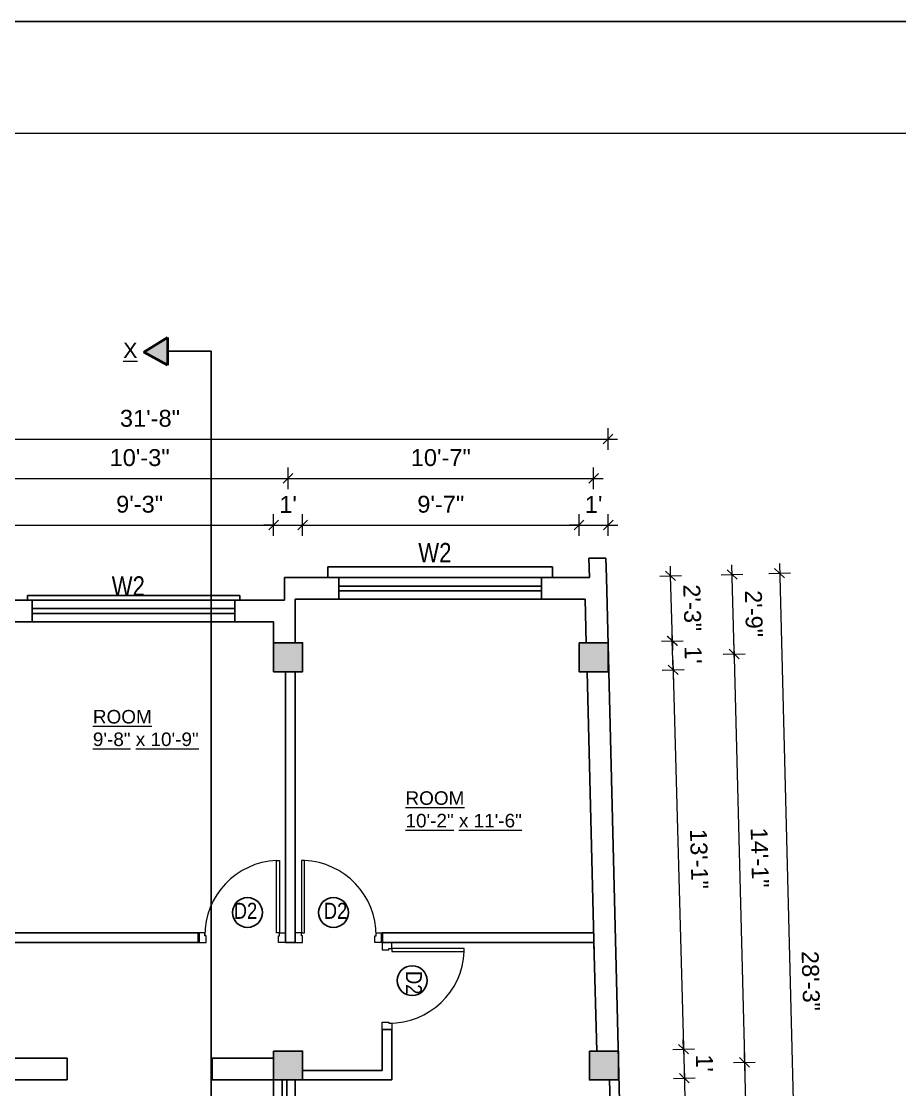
# Model space of a CAD drawing. Header units: inches. Extents: x 24614 to 27792, y -6849 to -4602.
# Drawn here: x 24961.5 to 25325.4, y -5044.3 to -4601.5 of the extents above; entities that cross this region are included whole.
import ezdxf

# ---------------------------------------------------------------- set-up
doc = ezdxf.new("R2010")
doc.units = ezdxf.units.IN
doc.header["$LTSCALE"] = 0.5
doc.header["$MEASUREMENT"] = 0
doc.header["$PDMODE"] = 66
for name, color, linetype, lineweight in [('A_Title Text', 105, 'Continuous', 60), ('door', 202, 'Continuous', 5), ('ELE1', 3, 'Continuous', 9), ('TEXT', 220, 'Continuous', 9), ('Toilet', 7, 'Continuous', 25), ('wall', 20, 'Continuous', 40)]:
    doc.layers.add(name, color=color, linetype=linetype, lineweight=lineweight)
doc.styles.add('arial', font='arial.ttf')
doc.styles.add('ordinary', font='ARIALN.TTF')
doc.styles.get("Standard").update_dxf_attribs({"font": 'arial.ttf'})
doc.dimstyles.new('Sudeep', dxfattribs={"dimtxt": 6, "dimasz": 4, "dimexe": 4.5, "dimexo": 4.5, "dimgap": 5, "dimtad": 1, "dimdec": 0, "dimlunit": 4, "dimtxsty": 'arial', "dimblk": 'OBLIQUE', "dimcen": 250, "dimdle": 4, "dimclrd": 86, "dimclre": 5, "dimclrt": 1, "dimadec": 0, "dimazin": 0, "dimtfac": 1, "dimtdec": 0, "dimtix": 1, "dimtmove": 1, "dimatfit": 3, "dimldrblk": 'OBLIQUE', "dimfxl": 4.5, "dimfxlon": 1, "dimfrac": 2, "dimlwd": 15, "dimlwe": 13, "dimarcsym": 0})

# ---------------------------------------------------------------- blocks, each defined once
blk = doc.blocks.new('_Oblique')
at = {"color": 0, "linetype": 'ByBlock', "lineweight": -2}
blk.add_line((-0.5, -0.5), (0.5, 0.5), dxfattribs=at)
blk = doc.blocks.new('*D1223')
at = {"layer": 'A_Title Text', "color": 5, "lineweight": 13, "transparency": 16777216}
for p, q in [((25066, -4814.79), (25066, -4805.79)), ((25078, -4814.79), (25078, -4805.79))]:
    blk.add_line(p, q, dxfattribs=at)
at = {"layer": 'A_Title Text', "color": 86, "lineweight": 15, "transparency": 16777216}
for p, q in [((25066, -4810.29), (25062, -4810.29)), ((25066, -4810.29), (25078, -4810.29)), ((25078, -4810.29), (25082, -4810.29))]:
    blk.add_line(p, q, dxfattribs=at)
at = {"layer": 'Defpoints', "color": 0, "transparency": 16777216}
for p in [(25078, -4810.29), (25066, -4859.09), (25078, -4859.09)]:
    blk.add_point(p, dxfattribs=at)
at = {"layer": 'A_Title Text', "color": 86, "lineweight": 15, "transparency": 16777216, "xscale": 4, "yscale": 4, "zscale": 4}
blk.add_blockref('_Oblique', (25066, -4810.29), dxfattribs=at)
at = {"layer": 'A_Title Text', "color": 86, "lineweight": 15, "transparency": 16777216, "xscale": 4, "yscale": 4, "zscale": 4, "rotation": 180}
blk.add_blockref('_Oblique', (25078, -4810.29), dxfattribs=at)
at = {"layer": 'A_Title Text', "color": 1, "transparency": 16777216, "insert": (25072, -4801.78), "char_height": 7, "attachment_point": 5, "style": 'arial'}
blk.add_mtext("1'", dxfattribs=at)
blk = doc.blocks.new('*D1224')
at = {"layer": 'A_Title Text', "color": 5, "lineweight": 13, "transparency": 16777216}
for p, q in [((25078, -4814.79), (25078, -4805.79)), ((25192.56, -4814.79), (25192.56, -4805.79))]:
    blk.add_line(p, q, dxfattribs=at)
at = {"layer": 'A_Title Text', "color": 86, "lineweight": 15, "transparency": 16777216}
blk.add_line((25074, -4810.29), (25196.56, -4810.29), dxfattribs=at)
at = {"layer": 'Defpoints', "color": 0, "transparency": 16777216}
for p in [(25192.56, -4810.29), (25078, -4859.09), (25192.56, -4859.09)]:
    blk.add_point(p, dxfattribs=at)
at = {"layer": 'A_Title Text', "color": 86, "lineweight": 15, "transparency": 16777216, "xscale": 4, "yscale": 4, "zscale": 4, "rotation": 180}
blk.add_blockref('_Oblique', (25078, -4810.29), dxfattribs=at)
at = {"layer": 'A_Title Text', "color": 86, "lineweight": 15, "transparency": 16777216, "xscale": 4, "yscale": 4, "zscale": 4}
blk.add_blockref('_Oblique', (25192.56, -4810.29), dxfattribs=at)
at = {"layer": 'A_Title Text', "color": 1, "transparency": 16777216, "insert": (25135.28, -4801.72), "char_height": 7, "attachment_point": 5, "style": 'arial'}
blk.add_mtext('9\'-7"', dxfattribs=at)
blk = doc.blocks.new('*D1225')
at = {"layer": 'A_Title Text', "color": 5, "lineweight": 13, "transparency": 16777216}
for p, q in [((25192.56, -4814.79), (25192.56, -4805.79)), ((25204.64, -4814.79), (25204.64, -4805.79))]:
    blk.add_line(p, q, dxfattribs=at)
at = {"layer": 'A_Title Text', "color": 86, "lineweight": 15, "transparency": 16777216}
for p, q in [((25192.56, -4810.29), (25188.56, -4810.29)), ((25192.56, -4810.29), (25204.64, -4810.29)), ((25204.64, -4810.29), (25208.64, -4810.29))]:
    blk.add_line(p, q, dxfattribs=at)
at = {"layer": 'Defpoints', "color": 0, "transparency": 16777216}
for p in [(25204.64, -4810.29), (25192.56, -4859.09), (25204.64, -4862.09)]:
    blk.add_point(p, dxfattribs=at)
at = {"layer": 'A_Title Text', "color": 86, "lineweight": 15, "transparency": 16777216, "xscale": 4, "yscale": 4, "zscale": 4}
blk.add_blockref('_Oblique', (25192.56, -4810.29), dxfattribs=at)
at = {"layer": 'A_Title Text', "color": 86, "lineweight": 15, "transparency": 16777216, "xscale": 4, "yscale": 4, "zscale": 4, "rotation": 180}
blk.add_blockref('_Oblique', (25204.64, -4810.29), dxfattribs=at)
at = {"layer": 'A_Title Text', "color": 1, "transparency": 16777216, "insert": (25198.6, -4801.78), "char_height": 7, "attachment_point": 5, "style": 'arial'}
blk.add_mtext("1'", dxfattribs=at)
blk = doc.blocks.new('*D1227')
at = {"layer": 'A_Title Text', "color": 5, "lineweight": 13, "transparency": 16777216}
for p, q in [((24949, -4795.46), (24949, -4786.46)), ((25072, -4795.46), (25072, -4786.46))]:
    blk.add_line(p, q, dxfattribs=at)
at = {"layer": 'A_Title Text', "color": 86, "lineweight": 15, "transparency": 16777216}
blk.add_line((24945, -4790.96), (25076, -4790.96), dxfattribs=at)
at = {"layer": 'Defpoints', "color": 0, "transparency": 16777216}
for p in [(25072, -4790.96), (24949, -4865.09), (25072, -4865.09)]:
    blk.add_point(p, dxfattribs=at)
at = {"layer": 'A_Title Text', "color": 86, "lineweight": 15, "transparency": 16777216, "xscale": 4, "yscale": 4, "zscale": 4, "rotation": 180}
blk.add_blockref('_Oblique', (24949, -4790.96), dxfattribs=at)
at = {"layer": 'A_Title Text', "color": 86, "lineweight": 15, "transparency": 16777216, "xscale": 4, "yscale": 4, "zscale": 4}
blk.add_blockref('_Oblique', (25072, -4790.96), dxfattribs=at)
at = {"layer": 'A_Title Text', "color": 1, "transparency": 16777216, "insert": (25010.5, -4782.39), "char_height": 7, "attachment_point": 5, "style": 'arial'}
blk.add_mtext('10\'-3"', dxfattribs=at)
blk = doc.blocks.new('*D1228')
at = {"layer": 'A_Title Text', "color": 5, "lineweight": 13, "transparency": 16777216}
for p, q in [((25072, -4795.46), (25072, -4786.46)), ((25198.56, -4795.46), (25198.56, -4786.46))]:
    blk.add_line(p, q, dxfattribs=at)
at = {"layer": 'A_Title Text', "color": 86, "lineweight": 15, "transparency": 16777216}
blk.add_line((25068, -4790.96), (25202.56, -4790.96), dxfattribs=at)
at = {"layer": 'Defpoints', "color": 0, "transparency": 16777216}
for p in [(25198.56, -4790.96), (25072, -4865.09), (25198.56, -4865.09)]:
    blk.add_point(p, dxfattribs=at)
at = {"layer": 'A_Title Text', "color": 86, "lineweight": 15, "transparency": 16777216, "xscale": 4, "yscale": 4, "zscale": 4, "rotation": 180}
blk.add_blockref('_Oblique', (25072, -4790.96), dxfattribs=at)
at = {"layer": 'A_Title Text', "color": 86, "lineweight": 15, "transparency": 16777216, "xscale": 4, "yscale": 4, "zscale": 4}
blk.add_blockref('_Oblique', (25198.56, -4790.96), dxfattribs=at)
at = {"layer": 'A_Title Text', "color": 1, "transparency": 16777216, "insert": (25135.28, -4782.39), "char_height": 7, "attachment_point": 5, "style": 'arial'}
blk.add_mtext('10\'-7"', dxfattribs=at)
blk = doc.blocks.new('*D1231')
at = {"layer": 'A_Title Text', "color": 5, "lineweight": 13, "transparency": 16777216}
for p, q in [((24955, -4814.79), (24955, -4805.79)), ((25066, -4814.79), (25066, -4805.79))]:
    blk.add_line(p, q, dxfattribs=at)
at = {"layer": 'A_Title Text', "color": 86, "lineweight": 15, "transparency": 16777216}
blk.add_line((24951, -4810.29), (25070, -4810.29), dxfattribs=at)
at = {"layer": 'Defpoints', "color": 0, "transparency": 16777216}
for p in [(25066, -4810.29), (24955, -4859.09), (25066, -4859.09)]:
    blk.add_point(p, dxfattribs=at)
at = {"layer": 'A_Title Text', "color": 86, "lineweight": 15, "transparency": 16777216, "xscale": 4, "yscale": 4, "zscale": 4, "rotation": 180}
blk.add_blockref('_Oblique', (24955, -4810.29), dxfattribs=at)
at = {"layer": 'A_Title Text', "color": 86, "lineweight": 15, "transparency": 16777216, "xscale": 4, "yscale": 4, "zscale": 4}
blk.add_blockref('_Oblique', (25066, -4810.29), dxfattribs=at)
at = {"layer": 'A_Title Text', "color": 1, "transparency": 16777216, "insert": (25010.5, -4801.71), "char_height": 7, "attachment_point": 5, "style": 'arial'}
blk.add_mtext('9\'-3"', dxfattribs=at)
blk = doc.blocks.new('*D1232')
at = {"layer": 'A_Title Text', "color": 5, "lineweight": 13, "transparency": 16777216}
for p, q in [((24825, -4779.17), (24825, -4770.17)), ((25204.56, -4779.17), (25204.56, -4770.17))]:
    blk.add_line(p, q, dxfattribs=at)
at = {"layer": 'A_Title Text', "color": 86, "lineweight": 15, "transparency": 16777216}
blk.add_line((24821, -4774.67), (25208.56, -4774.67), dxfattribs=at)
at = {"layer": 'Defpoints', "color": 0, "transparency": 16777216}
for p in [(25204.56, -4774.67), (24825, -4859.71), (25204.56, -4859.09)]:
    blk.add_point(p, dxfattribs=at)
at = {"layer": 'A_Title Text', "color": 86, "lineweight": 15, "transparency": 16777216, "xscale": 4, "yscale": 4, "zscale": 4, "rotation": 180}
blk.add_blockref('_Oblique', (24825, -4774.67), dxfattribs=at)
at = {"layer": 'A_Title Text', "color": 86, "lineweight": 15, "transparency": 16777216, "xscale": 4, "yscale": 4, "zscale": 4}
blk.add_blockref('_Oblique', (25204.56, -4774.67), dxfattribs=at)
at = {"layer": 'A_Title Text', "color": 1, "transparency": 16777216, "insert": (25014.78, -4766.1), "char_height": 7, "attachment_point": 5, "style": 'arial'}
blk.add_mtext('31\'-8"', dxfattribs=at)
blk = doc.blocks.new('*D1211')
at = {"layer": 'A_Title Text', "color": 86, "lineweight": 15, "transparency": 16777216}
blk.add_line((25231.48, -4866.35), (25235.97, -5031.6), dxfattribs=at)
at = {"layer": 'A_Title Text', "color": 5, "lineweight": 13, "transparency": 16777216}
for p, q in [((25227.09, -4870.47), (25236.08, -4870.23)), ((25231.37, -5027.73), (25240.36, -5027.48))]:
    blk.add_line(p, q, dxfattribs=at)
at = {"layer": 'Defpoints', "color": 0, "transparency": 16777216}
for p in [(25204.56, -4871.09), (25208.84, -5028.34), (25235.87, -5027.6)]:
    blk.add_point(p, dxfattribs=at)
at = {"layer": 'A_Title Text', "color": 86, "lineweight": 15, "transparency": 16777216, "xscale": 4, "yscale": 4, "zscale": 4}
for p, rotation in [((25231.58, -4870.35), 91.55964457940769), ((25235.87, -5027.6), 271.5596445794077)]:
    blk.add_blockref('_Oblique', p, dxfattribs=dict(at, rotation=rotation))
at = {"layer": 'A_Title Text', "color": 1, "transparency": 16777216, "insert": (25242.3, -4948.74), "char_height": 7, "attachment_point": 5, "rotation": 271.5596, "style": 'arial'}
blk.add_mtext('13\'-1"', dxfattribs=at)
blk = doc.blocks.new('*D1212')
at = {"layer": 'A_Title Text', "color": 86, "lineweight": 15, "transparency": 16777216}
for p, q in [((25235.87, -5027.6), (25235.76, -5023.6)), ((25235.87, -5027.6), (25236.19, -5039.59)), ((25236.19, -5039.59), (25236.3, -5043.59))]:
    blk.add_line(p, q, dxfattribs=at)
at = {"layer": 'A_Title Text', "color": 5, "lineweight": 13, "transparency": 16777216}
for p, q in [((25231.37, -5027.73), (25240.36, -5027.48)), ((25231.69, -5039.72), (25240.69, -5039.47))]:
    blk.add_line(p, q, dxfattribs=at)
at = {"layer": 'Defpoints', "color": 0, "transparency": 16777216}
for p in [(25208.84, -5028.34), (25208.84, -5040.34), (25236.19, -5039.59)]:
    blk.add_point(p, dxfattribs=at)
at = {"layer": 'A_Title Text', "color": 86, "lineweight": 15, "transparency": 16777216, "xscale": 4, "yscale": 4, "zscale": 4}
for p, rotation in [((25235.87, -5027.6), 271.5596445794163), ((25236.19, -5039.59), 91.55964457941627)]:
    blk.add_blockref('_Oblique', p, dxfattribs=dict(at, rotation=rotation))
at = {"layer": 'A_Title Text', "color": 1, "transparency": 16777216, "insert": (25244.54, -5033.37), "char_height": 7, "attachment_point": 5, "rotation": 271.5596, "style": 'arial'}
blk.add_mtext("1'", dxfattribs=at)
blk = doc.blocks.new('*D1213')
at = {"layer": 'A_Title Text', "color": 86, "lineweight": 15, "transparency": 16777216}
blk.add_line((25236.08, -5035.6), (25239.52, -5161.87), dxfattribs=at)
at = {"layer": 'A_Title Text', "color": 5, "lineweight": 13, "transparency": 16777216}
for p, q in [((25231.69, -5039.72), (25240.69, -5039.47)), ((25234.91, -5158), (25243.91, -5157.75))]:
    blk.add_line(p, q, dxfattribs=at)
at = {"layer": 'Defpoints', "color": 0, "transparency": 16777216}
for p in [(25208.84, -5040.34), (25212.14, -5158.62), (25239.41, -5157.87)]:
    blk.add_point(p, dxfattribs=at)
at = {"layer": 'A_Title Text', "color": 86, "lineweight": 15, "transparency": 16777216, "xscale": 4, "yscale": 4, "zscale": 4}
for p, rotation in [((25236.19, -5039.59), 91.55964457941627), ((25239.41, -5157.87), 271.5596445794163)]:
    blk.add_blockref('_Oblique', p, dxfattribs=dict(at, rotation=rotation))
at = {"layer": 'A_Title Text', "color": 1, "transparency": 16777216, "insert": (25246.37, -5098.5), "char_height": 7, "attachment_point": 5, "rotation": 271.5596, "style": 'arial'}
blk.add_mtext('9\'-10"', dxfattribs=at)
blk = doc.blocks.new('*D1215')
at = {"layer": 'A_Title Text', "color": 86, "lineweight": 15, "transparency": 16777216}
for p, q in [((25231.19, -4858.36), (25231.08, -4854.36)), ((25231.51, -4870.35), (25231.19, -4858.36)), ((25231.51, -4870.35), (25231.62, -4874.35))]:
    blk.add_line(p, q, dxfattribs=at)
at = {"layer": 'A_Title Text', "color": 5, "lineweight": 13, "transparency": 16777216}
for p, q in [((25226.69, -4858.48), (25235.69, -4858.24)), ((25227.02, -4870.48), (25236.01, -4870.23))]:
    blk.add_line(p, q, dxfattribs=at)
at = {"layer": 'Defpoints', "color": 0, "transparency": 16777216}
for p in [(25204.49, -4859.09), (25231.19, -4858.36), (25204.56, -4871.09)]:
    blk.add_point(p, dxfattribs=at)
at = {"layer": 'A_Title Text', "color": 86, "lineweight": 15, "transparency": 16777216, "xscale": 4, "yscale": 4, "zscale": 4}
for p, rotation in [((25231.19, -4858.36), 271.5596445794163), ((25231.51, -4870.35), 91.55964457941627)]:
    blk.add_blockref('_Oblique', p, dxfattribs=dict(at, rotation=rotation))
at = {"layer": 'A_Title Text', "color": 1, "transparency": 16777216, "insert": (25239.86, -4864.13), "char_height": 7, "attachment_point": 5, "rotation": 271.5596, "style": 'arial'}
blk.add_mtext("1'", dxfattribs=at)
blk = doc.blocks.new('*D1216')
at = {"layer": 'Defpoints', "color": 0, "transparency": 16777216}
for p in [(25203.8, -4832.09), (25230.5, -4831.36), (25204.49, -4859.09)]:
    blk.add_point(p, dxfattribs=at)
at = {"layer": 'Toilet', "color": 86, "lineweight": 15, "transparency": 16777216}
for p, q in [((25230.5, -4831.36), (25230.39, -4827.36)), ((25231.23, -4858.36), (25230.5, -4831.36)), ((25231.23, -4858.36), (25231.34, -4862.36))]:
    blk.add_line(p, q, dxfattribs=at)
at = {"layer": 'Toilet', "color": 5, "lineweight": 13, "transparency": 16777216}
for p, q in [((25226, -4831.48), (25235, -4831.24)), ((25226.74, -4858.48), (25235.73, -4858.24))]:
    blk.add_line(p, q, dxfattribs=at)
at = {"layer": 'Toilet', "color": 86, "lineweight": 15, "transparency": 16777216, "xscale": 4, "yscale": 4, "zscale": 4}
for p, rotation in [((25230.5, -4831.36), 271.5596445794163), ((25231.23, -4858.36), 91.55964457941627)]:
    blk.add_blockref('_Oblique', p, dxfattribs=dict(at, rotation=rotation))
at = {"layer": 'Toilet', "color": 1, "transparency": 16777216, "insert": (25239.44, -4844.63), "char_height": 7, "attachment_point": 5, "rotation": 271.5596, "style": 'arial'}
blk.add_mtext('2\'-3"', dxfattribs=at)
blk = doc.blocks.new('*D1217')
at = {"layer": 'A_Title Text', "color": 86, "lineweight": 15, "transparency": 16777216}
blk.add_line((25256.72, -4859.77), (25261.2, -5037.02), dxfattribs=at)
at = {"layer": 'A_Title Text', "color": 5, "lineweight": 13, "transparency": 16777216}
for p, q in [((25252.32, -4863.88), (25261.32, -4863.65)), ((25256.6, -5033.13), (25265.6, -5032.9))]:
    blk.add_line(p, q, dxfattribs=at)
at = {"layer": 'Defpoints', "color": 0, "transparency": 16777216}
for p in [(25204.56, -4865.09), (25208.84, -5034.34), (25261.1, -5033.02)]:
    blk.add_point(p, dxfattribs=at)
at = {"layer": 'A_Title Text', "color": 86, "lineweight": 15, "transparency": 16777216, "xscale": 4, "yscale": 4, "zscale": 4}
for p, rotation in [((25256.82, -4863.77), 91.44911383239761), ((25261.1, -5033.02), 271.4491138323976)]:
    blk.add_blockref('_Oblique', p, dxfattribs=dict(at, rotation=rotation))
at = {"layer": 'A_Title Text', "color": 1, "transparency": 16777216, "insert": (25267.47, -4948.18), "char_height": 7, "attachment_point": 5, "rotation": 271.4491, "style": 'arial'}
blk.add_mtext('14\'-1"', dxfattribs=at)
blk = doc.blocks.new('*D1218')
at = {"layer": 'A_Title Text', "color": 86, "lineweight": 15, "transparency": 16777216}
blk.add_line((25261, -5029.02), (25264.5, -5167.29), dxfattribs=at)
at = {"layer": 'A_Title Text', "color": 5, "lineweight": 13, "transparency": 16777216}
for p, q in [((25256.6, -5033.13), (25265.6, -5032.9)), ((25259.9, -5163.41), (25268.89, -5163.18))]:
    blk.add_line(p, q, dxfattribs=at)
at = {"layer": 'Defpoints', "color": 0, "transparency": 16777216}
for p in [(25208.84, -5034.34), (25212.14, -5164.62), (25264.4, -5163.29)]:
    blk.add_point(p, dxfattribs=at)
at = {"layer": 'A_Title Text', "color": 86, "lineweight": 15, "transparency": 16777216, "xscale": 4, "yscale": 4, "zscale": 4}
for p, rotation in [((25261.1, -5033.02), 91.44911383237479), ((25264.4, -5163.29), 271.4491138323748)]:
    blk.add_blockref('_Oblique', p, dxfattribs=dict(at, rotation=rotation))
at = {"layer": 'A_Title Text', "color": 1, "transparency": 16777216, "insert": (25271.32, -5097.94), "char_height": 7, "attachment_point": 5, "rotation": 271.4491, "style": 'arial'}
blk.add_mtext('10\'-10"', dxfattribs=at)
blk = doc.blocks.new('*D1219')
at = {"layer": 'Defpoints', "color": 0, "transparency": 16777216}
for p in [(25203.8, -4832.09), (25212.44, -5170.62), (25284.29, -5168.78)]:
    blk.add_point(p, dxfattribs=at)
at = {"layer": 'Toilet', "color": 86, "lineweight": 15, "transparency": 16777216}
blk.add_line((25275.55, -4826.26), (25284.39, -5172.78), dxfattribs=at)
at = {"layer": 'Toilet', "color": 5, "lineweight": 13, "transparency": 16777216}
for p, q in [((25271.15, -4830.37), (25280.15, -4830.14)), ((25279.79, -5168.9), (25288.79, -5168.67))]:
    blk.add_line(p, q, dxfattribs=at)
at = {"layer": 'Toilet', "color": 86, "lineweight": 15, "transparency": 16777216, "xscale": 4, "yscale": 4, "zscale": 4}
for p, rotation in [((25275.65, -4830.25), 91.46195018982071), ((25284.29, -5168.78), 271.4619501898207)]:
    blk.add_blockref('_Oblique', p, dxfattribs=dict(at, rotation=rotation))
at = {"layer": 'Toilet', "color": 1, "transparency": 16777216, "insert": (25288.54, -4999.3), "char_height": 7, "attachment_point": 5, "rotation": 271.462, "style": 'arial'}
blk.add_mtext('28\'-3"', dxfattribs=at)
blk = doc.blocks.new('*D1220')
at = {"layer": 'Defpoints', "color": 0, "transparency": 16777216}
for p in [(25255.98, -4830.77), (25203.8, -4832.09), (25204.56, -4865.09)]:
    blk.add_point(p, dxfattribs=at)
at = {"layer": 'Toilet', "color": 5, "lineweight": 13, "transparency": 16777216}
for p, q in [((25251.49, -4830.88), (25260.48, -4830.65)), ((25252.32, -4863.88), (25261.32, -4863.65))]:
    blk.add_line(p, q, dxfattribs=at)
at = {"layer": 'Toilet', "color": 86, "lineweight": 15, "transparency": 16777216}
blk.add_line((25256.92, -4867.76), (25255.88, -4826.77), dxfattribs=at)
at = {"layer": 'Toilet', "color": 86, "lineweight": 15, "transparency": 16777216, "xscale": 4, "yscale": 4, "zscale": 4}
for p, rotation in [((25255.98, -4830.77), 91.44911383237479), ((25256.82, -4863.77), 271.4491138323748)]:
    blk.add_blockref('_Oblique', p, dxfattribs=dict(at, rotation=rotation))
at = {"layer": 'Toilet', "color": 1, "transparency": 16777216, "insert": (25264.97, -4847.05), "char_height": 7, "attachment_point": 5, "rotation": 271.4491, "style": 'arial'}
blk.add_mtext('2\'-9"', dxfattribs=at)

msp = doc.modelspace()

# ---------------------------------------------------------------- hatches: boundary and pattern name
at = {"layer": 'Toilet'}
for points in [[(25078, -4859.09), (25066, -4859.09), (25066, -4871.09), (25078, -4871.09)], [(25204.56, -4859.09), (25192.56, -4859.09), (25192.56, -4871.09), (25204.56, -4871.09)], [(25078, -5028.34), (25066, -5028.34), (25066, -5040.34), (25078, -5040.34)], [(25208.84, -5028.34), (25196.84, -5028.34), (25196.84, -5040.34), (25208.84, -5040.34)]]:
    msp.add_hatch(color=1, dxfattribs=at).paths.add_polyline_path(points)
at = {"layer": 'wall', "ltscale": 5}
h = msp.add_hatch(color=2, dxfattribs=at)
h.dxf.hatch_style = 1
h.paths.add_polyline_path([(25012.29, -4738.58), (25022.06, -4732.51), (25022.06, -4744.04)])

# ---------------------------------------------------------------- linework, layer by layer
at = {"layer": 'Defpoints'}
msp.add_lwpolyline([(27791.71, -4601.52), (24614.11, -4601.52), (24614.11, -6849.49), (27791.71, -6849.49)], close=True, dxfattribs=at)
at = {"layer": 'door', "ltscale": 0.5}
for p, q in [((25068.5, -4979.35), (25071, -4979.35)), ((25068.5, -4979.35), (25071, -4979.35)), ((25077.5, -4979.35), (25075, -4979.35)), ((25077.5, -4979.35), (25075, -4979.35)), ((25115, -4985.85), (25115, -4983.35)), ((25115, -4985.85), (25115, -4983.35))]:
    msp.add_line(p, q, dxfattribs=at)
for points in [[(25068.5, -4949.35), (25068.5, -4979.35), (25067.25, -4979.35), (25067.25, -4949.35)], [(25068.5, -4949.35), (25068.5, -4979.35), (25067.25, -4979.35), (25067.25, -4949.35)], [(25077.5, -4949.35), (25077.5, -4979.35), (25078.75, -4979.35), (25078.75, -4949.35)], [(25077.5, -4949.35), (25077.5, -4979.35), (25078.75, -4979.35), (25078.75, -4949.35)], [(25037.5, -4979.35), (25035, -4979.35), (25035, -4983.35), (25038, -4983.35), (25038, -4980.6), (25037.5, -4980.6)], [(25037.5, -4979.35), (25035, -4979.35), (25035, -4983.35), (25038, -4983.35), (25038, -4980.6), (25037.5, -4980.6)], [(25108.5, -4979.35), (25111, -4979.35), (25111, -4983.35), (25108, -4983.35), (25108, -4980.6), (25108.5, -4980.6)], [(25108.5, -4979.35), (25111, -4979.35), (25111, -4983.35), (25108, -4983.35), (25108, -4980.6), (25108.5, -4980.6)], [(25145, -4985.85), (25115, -4985.85), (25115, -4987.1), (25145, -4987.1)], [(25145, -4985.85), (25115, -4985.85), (25115, -4987.1), (25145, -4987.1)], [(25115, -5016.85), (25115, -5019.35), (25111, -5019.35), (25111, -5016.35), (25113.75, -5016.35), (25113.75, -5016.85)]]:
    msp.add_lwpolyline(points, close=True, dxfattribs=at)
for points in [[(25071, -4979.35), (25071, -4983.35), (25068, -4983.35), (25068, -4980.6), (25068.5, -4980.6), (25068.5, -4979.35)], [(25071, -4979.35), (25071, -4983.35), (25068, -4983.35), (25068, -4980.6), (25068.5, -4980.6), (25068.5, -4979.35)], [(25075, -4979.35), (25075, -4983.35), (25078, -4983.35), (25078, -4980.6), (25077.5, -4980.6), (25077.5, -4979.35)], [(25075, -4979.35), (25075, -4983.35), (25078, -4983.35), (25078, -4980.6), (25077.5, -4980.6), (25077.5, -4979.35)], [(25115, -4983.35), (25111, -4983.35), (25111, -4986.35), (25113.75, -4986.35), (25113.75, -4985.85), (25115, -4985.85)], [(25115, -4983.35), (25111, -4983.35), (25111, -4986.35), (25113.75, -4986.35), (25113.75, -4985.85), (25115, -4985.85)]]:
    msp.add_lwpolyline(points, dxfattribs=at)
for centre, start, end in [((25068.62, -4980.45), 92.5338, 180.2834), ((25068.62, -4980.45), 92.5338, 180.2834), ((25077.37, -4980.45), 359.7166, 87.4662), ((25077.37, -4980.45), 359.7166, 87.4662), ((25113.9, -4985.72), 269.7166, 357.4662), ((25113.9, -4985.72), 269.7166, 357.4662)]:
    msp.add_arc(centre, 31.13, start, end, dxfattribs=at)
at = {"layer": 'ELE1'}
msp.add_lwpolyline([(24660.43, -4647.84), (27745.39, -4647.84), (27745.39, -6803.17), (24660.43, -6803.17)], close=True, dxfattribs=at)
at = {"layer": 'Toilet'}
for p, q in [((25022.06, -4738.27), (25040.17, -4738.27)), ((25040.17, -4738.27), (25040.17, -5277.59)), ((25196.88, -4832.09), (25196.67, -4824.09)), ((25196.67, -4824.09), (25203.68, -4824.09)), ((25203.88, -4832.09), (25203.68, -4824.09)), ((25181.51, -4827.59), (25088.51, -4827.59)), ((25088.51, -4832.09), (25088.51, -4827.59)), ((25181.51, -4832.09), (25181.51, -4827.59)), ((25196.88, -4832.09), (25070.5, -4832.09)), ((25070.5, -4832.09), (25070.5, -4841.46)), ((25212.44, -5170.62), (25203.88, -4832.09)), ((24943, -4841.46), (25070.5, -4841.46)), ((25195.03, -4841.09), (25075, -4841.09)), ((25075, -4841.09), (25075, -4859.09)), ((25195.56, -4859.09), (25195.03, -4841.09)), ((24952, -4850.46), (25066, -4850.46)), ((25066, -4850.46), (25066, -4859.09)), ((25071, -4871.09), (25071, -4983.35)), ((25075, -4871.09), (25075, -4983.35)), ((25198.83, -4987.84), (25195.86, -4871.09)), ((24955, -4979.34), (25035, -4979.34)), ((25035, -4983.34), (25035, -4979.34)), ((25111, -4983.35), (25111, -4979.34)), ((25111, -4979.35), (25198.62, -4979.35)), ((24951, -4983.34), (25035, -4983.34)), ((25071, -4983.35), (25075, -4983.35)), ((25111, -4983.35), (25198.72, -4983.35)), ((25199.87, -5028.34), (25198.72, -4983.35)), ((25111, -5036.34), (25111, -5019.35)), ((25115, -5019.35), (25111, -5019.35)), ((25115, -5040.34), (25115, -5019.35)), ((24955, -5031.34), (24980.5, -5031.34)), ((24980.5, -5031.34), (24980.5, -5040.34)), ((25040.5, -5031.34), (25066, -5031.34)), ((25040.5, -5031.34), (25040.5, -5040.34)), ((25078, -5036.34), (25111, -5036.34)), ((24955, -5040.34), (24980.5, -5040.34)), ((25040.5, -5040.34), (25066, -5040.34)), ((25066, -5040.34), (25075, -5040.34)), ((25066, -5076.34), (25066, -5040.34)), ((25075, -5076.34), (25075, -5040.34)), ((25078, -5040.34), (25115, -5040.34)), ((25207, -5111.09), (25205.17, -5040.21))]:
    msp.add_line(p, q, dxfattribs=at)
at = {"layer": 'Toilet', "color": 3}
for p, q in [((25093.01, -4841.09), (25093.01, -4832.09)), ((25177.01, -4832.09), (25093.01, -4832.09)), ((25177.01, -4835.59), (25093.01, -4835.59)), ((25177.01, -4832.09), (25177.01, -4841.09)), ((25052, -4839.46), (24964, -4839.46)), ((24964, -4839.46), (24964, -4841.46)), ((25052, -4841.46), (25052, -4839.46)), ((25177.01, -4837.59), (25093.01, -4837.59)), ((24966, -4850.46), (24966, -4841.46)), ((25050, -4841.46), (24966, -4841.46)), ((25050, -4841.46), (25050, -4850.46)), ((25177.01, -4841.09), (25093.01, -4841.09)), ((25050, -4844.96), (24966, -4844.96)), ((25050, -4846.96), (24966, -4846.96)), ((25050, -4850.46), (24966, -4850.46)), ((25069.5, -5076.34), (25069.5, -5040.34)), ((25071.5, -5076.34), (25071.5, -5040.34))]:
    msp.add_line(p, q, dxfattribs=at)
at = {"layer": 'Toilet'}
for points in [[(25066, -4859.09), (25078, -4859.09), (25078, -4871.09), (25066, -4871.09)], [(25192.56, -4859.09), (25204.56, -4859.09), (25204.56, -4871.09), (25192.56, -4871.09)], [(25066, -5028.34), (25078, -5028.34), (25078, -5040.34), (25066, -5040.34)], [(25196.84, -5028.34), (25208.84, -5028.34), (25208.84, -5040.34), (25196.84, -5040.34)]]:
    msp.add_lwpolyline(points, close=True, dxfattribs=at)
for centre in [(25055.19, -4970.93), (25090.81, -4970.93), (25123.42, -4999.16)]:
    msp.add_circle(centre, 6.19, dxfattribs=at)
at = {"layer": 'wall', "color": 1, "ltscale": 5}
for p, q in [((25012.29, -4738.58), (25022.06, -4732.51)), ((25022.06, -4732.51), (25022.06, -4744.04)), ((25022.06, -4744.04), (25012.29, -4738.58))]:
    msp.add_line(p, q, dxfattribs=at)
at = {"layer": 'wall', "ltscale": 5}
for p, q in [((25035, -4983.35), (25035, -4979.35)), ((25035, -4983.35), (25035, -4979.35)), ((25035, -4983.35), (25035, -4979.35)), ((25035, -4983.35), (25035, -4979.35)), ((25035, -4983.35), (25035, -4979.35)), ((25035, -4983.35), (25035, -4979.35)), ((25111, -4983.35), (25111, -4979.35)), ((25111, -4983.35), (25111, -4979.35)), ((25111, -4983.35), (25111, -4979.35)), ((25111, -4983.35), (25111, -4979.35)), ((25111, -4983.35), (25111, -4979.35)), ((25111, -4983.35), (25111, -4979.35))]:
    msp.add_line(p, q, dxfattribs=at)

# ---------------------------------------------------------------- texts
at = {"layer": 'door', "ltscale": 0.5, "style": 'ordinary'}
for s, insert, char_height, width, attachment_point, rotation in [('W2', (25125.95, -4825.74), 8, 4.3538, 7, 0), ('W2', (24998.93, -4839.56), 8, 4.3538, 7, 0), ('D2', (25127.46, -4995.14), 6.664, 3.6268, 1, 270)]:
    msp.add_mtext(s, dxfattribs=dict(at, insert=insert, char_height=char_height, width=width, attachment_point=attachment_point, rotation=rotation))
at = {"layer": 'door', "ltscale": 0.5, "char_height": 6.664, "width": 3.6268, "style": 'ordinary'}
for insert, attachment_point in [((25059.21, -4966.88), 3), ((25086.78, -4966.88), 1)]:
    msp.add_mtext('D2', dxfattribs=dict(at, insert=insert, attachment_point=attachment_point))
at = {"layer": 'TEXT'}
for s, insert, char_height, width, attachment_point in [('{\\LX}', (25009.59, -4741.08), 6.378, 70.6779, 9), ('{\\fArial TUR|b0|i0|c162|p34;\\LROOM\\P\\fArial TUR|b0|i0|c0|p34;9\\fArial TUR|b0|i0|c162|p34;\'-\\fArial TUR|b0|i0|c0|p34;8\\fArial TUR|b0|i0|c162|p34;" x 1\\fArial TUR|b0|i0|c0|p34;0\\fArial TUR|b0|i0|c162|p34;\'-\\fArial TUR|b0|i0|c0|p34;9\\fArial TUR|b0|i0|c162|p34;"}', (24991.13, -4901.99), 5.60913, 62.1621, 7), ('{\\fArial TUR|b0|i0|c162|p34;\\LROOM\\P\\fArial TUR|b0|i0|c0|p34;10\\fArial TUR|b0|i0|c162|p34;\'-\\fArial TUR|b0|i0|c0|p34;2\\fArial TUR|b0|i0|c162|p34;" x 1\\fArial TUR|b0|i0|c0|p34;1\\fArial TUR|b0|i0|c162|p34;\'-\\fArial TUR|b0|i0|c0|p34;6\\fArial TUR|b0|i0|c162|p34;"}', (25120.66, -4935.71), 5.60913, 62.1621, 7)]:
    msp.add_mtext(s, dxfattribs=dict(at, insert=insert, char_height=char_height, width=width, attachment_point=attachment_point))

# ---------------------------------------------------------------- dimensions: what is measured, and where the dimension line sits
at = {"layer": 'A_Title Text'}
dim = msp.add_linear_dim(base=(25204.56, -4774.67), p1=(24825, -4859.71), p2=(25204.56, -4859.09), dimstyle='Sudeep', override={"dimtxt": 7}, dxfattribs=at)
dim.commit()
dim.dimension.update_dxf_attribs({"geometry": '*D1232', "text_midpoint": (25014.78, -4766.1)})
for base, p1, p2, angle, picture, middle in [((25072, -4790.96), (24949, -4865.09), (25072, -4865.09), 180, '*D1227', (25010.5, -4782.39)), ((25198.56, -4790.96), (25072, -4865.09), (25198.56, -4865.09), 180, '*D1228', (25135.28, -4782.39)), ((25066, -4810.29), (24955, -4859.09), (25066, -4859.09), 180, '*D1231', (25010.5, -4801.71)), ((25078, -4810.29), (25066, -4859.09), (25078, -4859.09), 180, '*D1223', (25072, -4801.78)), ((25192.56, -4810.29), (25078, -4859.09), (25192.56, -4859.09), 180, '*D1224', (25135.28, -4801.72)), ((25204.64, -4810.29), (25192.56, -4859.09), (25204.64, -4862.09), 180, '*D1225', (25198.6, -4801.78)), ((25231.19, -4858.36), (25204.56, -4871.09), (25204.49, -4859.09), 91.5596, '*D1215', (25239.86, -4864.13)), ((25236.19, -5039.59), (25208.84, -5028.34), (25208.84, -5040.34), 91.5596, '*D1212', (25244.54, -5033.37)), ((25264.4, -5163.29), (25208.84, -5034.34), (25212.14, -5164.62), 91.4491, '*D1218', (25271.32, -5097.94)), ((25239.41, -5157.87), (25208.84, -5040.34), (25212.14, -5158.62), 91.5596, '*D1213', (25246.37, -5098.5))]:
    dim = msp.add_linear_dim(base=base, p1=p1, p2=p2, angle=angle, dimstyle='Sudeep', override={"dimtxt": 7}, dxfattribs=at)
    dim.commit()
    dim.dimension.update_dxf_attribs({"geometry": picture, "text_midpoint": middle})
for p1, p2, distance, picture, middle in [((25204.56, -4865.09), (25208.84, -5034.34), 52.27, '*D1217', (25267.47, -4948.18)), ((25204.56, -4871.09), (25208.84, -5028.34), 27.03, '*D1211', (25242.3, -4948.74))]:
    dim = msp.add_aligned_dim(p1=p1, p2=p2, distance=distance, dimstyle='Sudeep', override={"dimtxt": 7}, dxfattribs=at)
    dim.commit()
    dim.dimension.update_dxf_attribs({"geometry": picture, "text_midpoint": middle})
at = {"layer": 'Toilet'}
dim = msp.add_aligned_dim(p1=(25203.8, -4832.09), p2=(25212.44, -5170.62), distance=71.87, dimstyle='Sudeep', override={"dimtxt": 7}, dxfattribs=at)
dim.commit()
dim.dimension.update_dxf_attribs({"geometry": '*D1219', "text_midpoint": (25288.54, -4999.3)})
for base, p1, angle, picture, middle in [((25255.98, -4830.77), (25204.56, -4865.09), 91.4491, '*D1220', (25264.97, -4847.05)), ((25230.5, -4831.36), (25204.49, -4859.09), 91.5596, '*D1216', (25239.44, -4844.63))]:
    dim = msp.add_linear_dim(base=base, p1=p1, p2=(25203.8, -4832.09), angle=angle, dimstyle='Sudeep', override={"dimtxt": 7}, dxfattribs=at)
    dim.commit()
    dim.dimension.update_dxf_attribs({"geometry": picture, "text_midpoint": middle})

doc.saveas('drawing.dxf')
